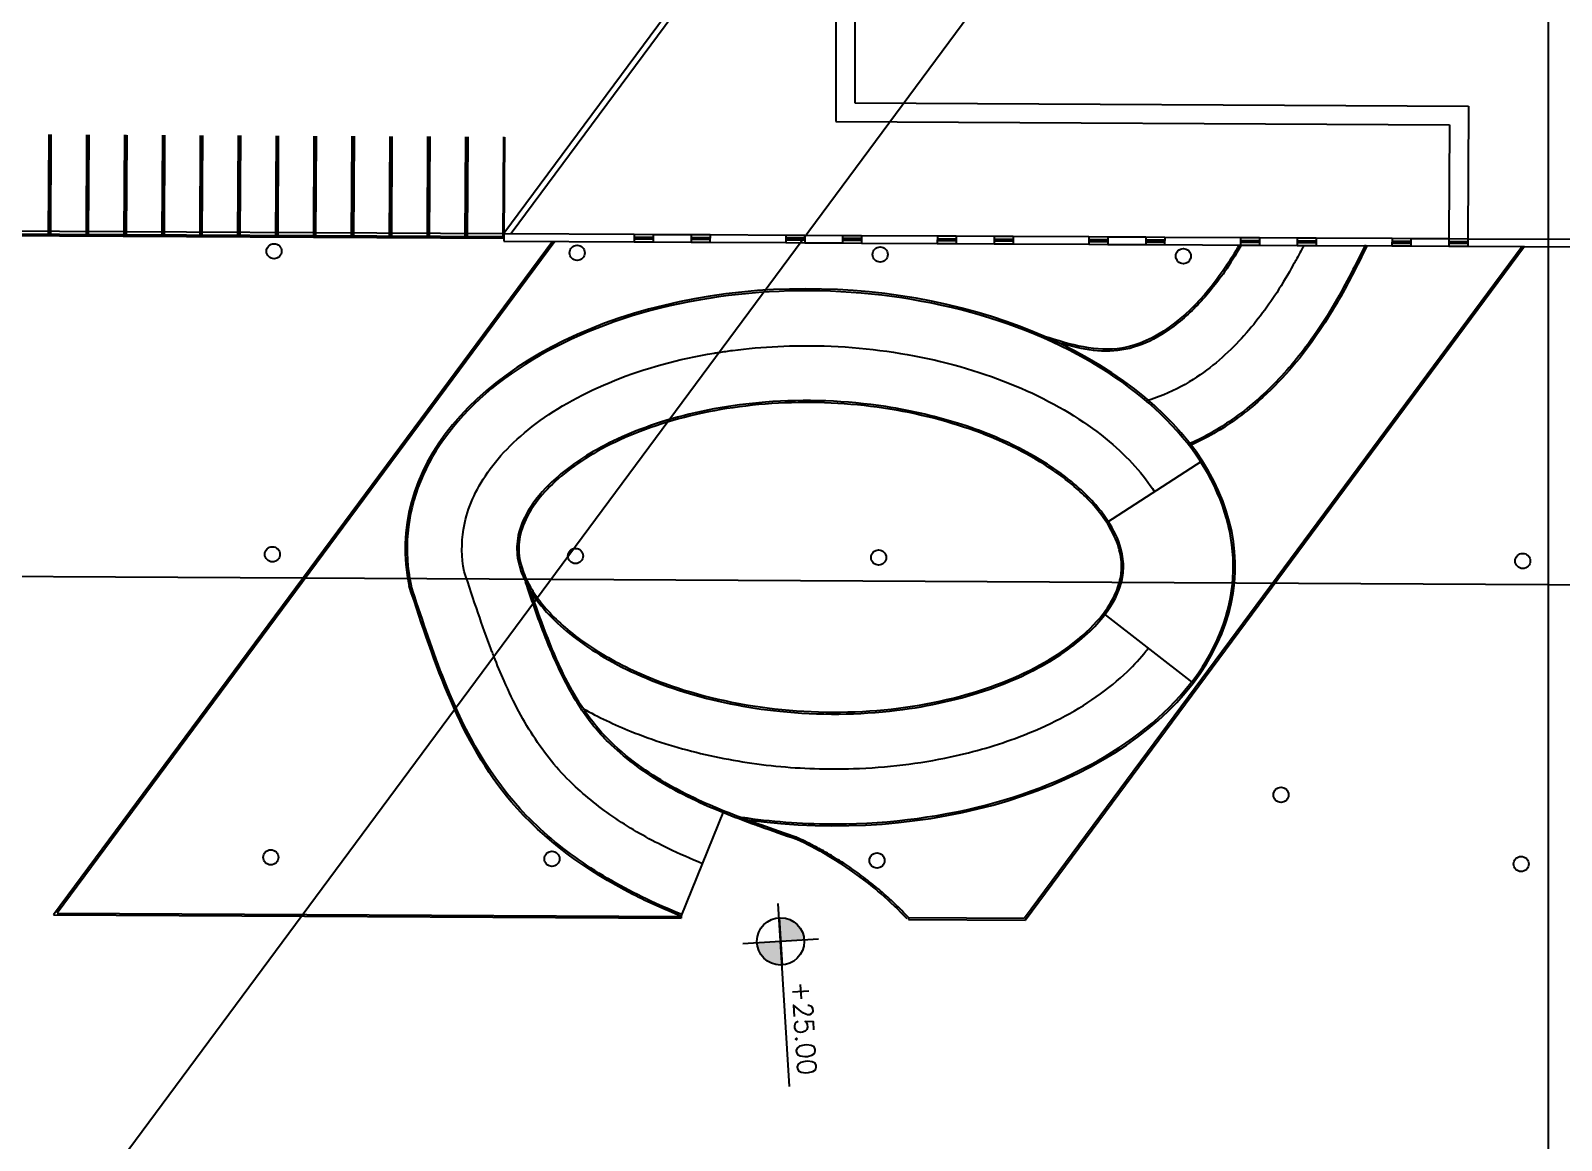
# Model space of a CAD drawing. Header units: millimetres. Extents: x 55520 to 96084, y -58491 to -49645.
# Drawn here: x 62679.76 to 62720.16, y -57764.02 to -57734.73 of the extents above; entities that cross this region are included whole.
import ezdxf
from ezdxf.enums import TextEntityAlignment as Align

# ---------------------------------------------------------------- set-up
doc = ezdxf.new("R2010")
doc.units = ezdxf.units.MM
for name, color, linetype in [('Alvenaria Corte', 30, 'Continuous'), ('Alvenaria Vista', 40, 'Continuous'), ('ARQ-COTAS', 1, 'Continuous'), ('ARQ-SÍMBOLOS', 2, 'Continuous'), ('ARQ-TEXTO2', 2, 'Continuous'), ('Cinza', 9, 'Continuous'), ('Edificações', 6, 'Continuous'), ('Esquadrias', 241, 'Continuous'), ('Linha Fina', 100, 'Continuous'), ('Pilares', 181, 'Continuous')]:
    doc.layers.add(name, color=color, linetype=linetype)
doc.styles.add('ROMANS', font='romans.shx')

# ---------------------------------------------------------------- blocks, each defined once
blk = doc.blocks.new('Nível_Planta')
at = {"layer": 'ARQ-SÍMBOLOS', "ltscale": 0.1}
h = blk.add_hatch(color=1, dxfattribs=at)
h.dxf.hatch_style = 1
h.paths.add_polyline_path([(-0.25, 0), (0, 0), (0, 0.25, 0.414214)])
h.paths.add_polyline_path([(0.25, 0), (0, 0), (0, -0.25, 0.414214)])
at = {"layer": 'ARQ-SÍMBOLOS', "color": 1}
for p, q in [((0, 0.4), (0, -0.4)), ((1.535, 0), (-0.4, 0))]:
    blk.add_line(p, q, dxfattribs=at)
at = {"layer": 'ARQ-SÍMBOLOS', "color": 1, "ltscale": 0.1}
blk.add_line((-0.25, 0), (0.25, 0), dxfattribs=at)
at = {"layer": 'ARQ-SÍMBOLOS', "color": 1}
blk.add_circle((0, 0), 0.25, dxfattribs=at)
at = {"layer": 'ARQ-TEXTO2', "style": 'ROMANS'}
blk.add_attdef('NIVEL-ACABADO', text='', height=0.2, dxfattribs=at).set_placement((0.432, 0.034), align=Align.BOTTOM_LEFT)

msp = doc.modelspace()

# ---------------------------------------------------------------- linework, layer by layer
at = {"layer": 'Alvenaria Corte'}
for p, q in [((62692.25, -57740.084), (62692.249, -57740.284)), ((62692.25, -57740.084), (62695.688, -57740.102)), ((62695.688, -57740.102), (62695.687, -57740.302)), ((62696.188, -57740.105), (62696.187, -57740.305)), ((62696.188, -57740.105), (62697.188, -57740.11)), ((62697.188, -57740.11), (62697.187, -57740.31)), ((62697.688, -57740.113), (62697.687, -57740.313)), ((62697.688, -57740.113), (62699.688, -57740.123)), ((62699.688, -57740.123), (62699.687, -57740.323)), ((62700.188, -57740.126), (62700.187, -57740.326)), ((62700.188, -57740.126), (62701.188, -57740.131)), ((62701.188, -57740.131), (62701.187, -57740.331)), ((62701.688, -57740.134), (62701.687, -57740.334)), ((62701.688, -57740.134), (62703.688, -57740.145)), ((62703.688, -57740.145), (62703.687, -57740.345)), ((62704.188, -57740.147), (62704.187, -57740.347)), ((62704.188, -57740.147), (62705.188, -57740.153)), ((62705.188, -57740.153), (62705.187, -57740.353)), ((62705.688, -57740.155), (62705.687, -57740.355)), ((62705.688, -57740.155), (62707.688, -57740.166)), ((62707.688, -57740.166), (62707.687, -57740.366)), ((62708.188, -57740.169), (62708.187, -57740.369)), ((62708.188, -57740.169), (62709.188, -57740.174)), ((62709.188, -57740.174), (62709.187, -57740.374)), ((62709.688, -57740.177), (62709.687, -57740.377)), ((62709.688, -57740.177), (62711.688, -57740.187)), ((62692.249, -57740.284), (62695.687, -57740.302)), ((62696.187, -57740.305), (62697.187, -57740.31)), ((62697.687, -57740.313), (62699.687, -57740.323)), ((62700.187, -57740.326), (62701.187, -57740.331)), ((62701.687, -57740.334), (62703.687, -57740.345)), ((62704.187, -57740.347), (62705.187, -57740.353)), ((62705.687, -57740.355), (62707.687, -57740.366)), ((62708.187, -57740.369), (62709.187, -57740.374)), ((62709.687, -57740.377), (62711.687, -57740.387)), ((62711.688, -57740.187), (62711.687, -57740.387)), ((62712.188, -57740.19), (62712.187, -57740.39)), ((62712.187, -57740.39), (62713.187, -57740.395)), ((62712.188, -57740.19), (62713.188, -57740.195)), ((62713.188, -57740.195), (62713.187, -57740.395)), ((62713.688, -57740.198), (62713.687, -57740.398)), ((62713.687, -57740.398), (62715.687, -57740.409)), ((62713.688, -57740.198), (62715.688, -57740.209)), ((62715.688, -57740.209), (62715.687, -57740.409)), ((62716.188, -57740.211), (62716.187, -57740.411)), ((62716.187, -57740.411), (62717.187, -57740.417)), ((62716.188, -57740.211), (62717.188, -57740.217)), ((62717.188, -57740.217), (62717.187, -57740.417)), ((62717.688, -57740.219), (62717.687, -57740.419)), ((62717.687, -57740.419), (62720.687, -57740.435)), ((62717.688, -57740.219), (62720.688, -57740.235))]:
    msp.add_line(p, q, dxfattribs=at)
at = {"layer": 'Alvenaria Vista'}
for p, q in [((62704.648, -57723.344), (62692.25, -57740.084)), ((62693.59, -57740.291), (62680.458, -57758.021)), ((62719.123, -57740.427), (62705.992, -57758.157)), ((62708.161, -57747.715), (62710.681, -57746.088)), ((62708.069, -57750.112), (62710.441, -57751.95)), ((62696.929, -57758.109), (62698.056, -57755.328)), ((62680.458, -57758.021), (62696.929, -57758.109)), ((62702.925, -57758.141), (62705.992, -57758.157))]:
    msp.add_line(p, q, dxfattribs=at)
at = {"layer": 'Alvenaria Vista', "color": 1}
for p, q in [((62701.01, -57732.708), (62701.01, -57737.13)), ((62701.51, -57732.873), (62701.51, -57736.633)), ((62701.51, -57736.633), (62717.707, -57736.719)), ((62717.707, -57736.719), (62717.688, -57740.219)), ((62701.01, -57737.13), (62717.204, -57737.217)), ((62717.204, -57737.217), (62717.188, -57740.217)), ((62665.684, -57739.942), (62692.25, -57740.084)), ((62695.688, -57740.102), (62696.188, -57740.105)), ((62697.188, -57740.11), (62697.688, -57740.113)), ((62699.688, -57740.123), (62700.188, -57740.126)), ((62701.188, -57740.131), (62701.688, -57740.134)), ((62703.688, -57740.145), (62704.188, -57740.147)), ((62705.188, -57740.153), (62705.688, -57740.155)), ((62707.688, -57740.166), (62708.188, -57740.169)), ((62709.188, -57740.174), (62709.688, -57740.177)), ((62695.687, -57740.302), (62696.187, -57740.305)), ((62697.187, -57740.31), (62697.687, -57740.313)), ((62699.687, -57740.323), (62700.187, -57740.326)), ((62701.187, -57740.331), (62701.687, -57740.334)), ((62703.687, -57740.345), (62704.187, -57740.347)), ((62705.187, -57740.353), (62705.687, -57740.355)), ((62707.687, -57740.366), (62708.187, -57740.369)), ((62709.187, -57740.374), (62709.687, -57740.377)), ((62711.687, -57740.387), (62712.187, -57740.39)), ((62711.688, -57740.187), (62712.188, -57740.19)), ((62713.187, -57740.395), (62713.687, -57740.398)), ((62713.188, -57740.195), (62713.688, -57740.198)), ((62715.687, -57740.409), (62716.187, -57740.411)), ((62715.688, -57740.209), (62716.188, -57740.211)), ((62717.187, -57740.417), (62717.687, -57740.419)), ((62717.188, -57740.217), (62717.688, -57740.219))]:
    msp.add_line(p, q, dxfattribs=at)
at = {"layer": 'Alvenaria Vista'}
msp.add_ellipse((62700.595, -57748.631), major_axis=(10.951, -0.409), ratio=0.646155, start_param=5.853597, end_param=9.589661, dxfattribs=at)
at = {"layer": 'Alvenaria Vista', "color": 1}
msp.add_ellipse((62700.595, -57748.631), major_axis=(10.951, -0.409), ratio=0.646155, start_param=4.558612, end_param=5.853595, dxfattribs=at)
at = {"layer": 'Alvenaria Vista'}
for points, knots in [([(62655.413, -57890.392), (62637.386, -57827.802), (62619.359, -57765.212), (62601.332, -57702.622), (62599.772, -57692.447), (62598.213, -57682.272), (62596.653, -57672.097), (62598.121, -57659.589), (62599.588, -57647.081), (62601.056, -57634.572), (62608.209, -57626.218), (62615.361, -57617.863), (62622.514, -57609.508), (62679.42, -57606.219), (62736.326, -57602.93), (62793.232, -57599.64), (62812.504, -57597.922), (62831.777, -57596.203), (62851.05, -57594.484)], [20.322416, 20.322416, 20.322416, 20.322416, 21.305376, 21.305376, 21.305376, 22.305376, 22.305376, 22.305376, 23.305376, 23.305376, 23.305376, 24.305376, 24.305376, 24.305376, 25.305376, 25.305376, 25.305376, 25.593369, 25.593369, 25.593369, 25.593369]), ([(62708.548, -57748.928), (62708.554, -57748.77), (62708.537, -57748.609), (62708.442, -57748.25), (62708.362, -57748.051), (62708.105, -57747.613), (62707.928, -57747.375), (62707.46, -57746.884), (62707.17, -57746.633), (62706.281, -57746.005), (62705.6, -57745.643), (62704.046, -57745.055), (62703.175, -57744.829), (62701.358, -57744.559), (62700.413, -57744.514), (62698.57, -57744.613), (62697.673, -57744.756), (62696.047, -57745.197), (62695.318, -57745.495), (62694.122, -57746.169), (62693.657, -57746.543), (62693.094, -57747.158), (62692.931, -57747.406), (62692.72, -57747.851), (62692.669, -57748.046), (62692.63, -57748.421), (62692.642, -57748.604), (62692.732, -57748.954), (62692.787, -57749.105), (62692.869, -57749.269)], [0, 0, 0, 0, 0.195292, 0.195292, 0.390585, 0.390585, 0.585877, 0.585877, 0.78117, 0.78117, 1.090959, 1.090959, 1.400747, 1.400747, 1.710536, 1.710536, 2.020325, 2.020325, 2.330114, 2.330114, 2.639902, 2.639902, 2.870005, 2.870005, 3.100108, 3.100108, 3.330212, 3.330212, 3.482951, 3.482951, 3.482951, 3.482951]), ([(62708.069, -57750.112), (62708.083, -57750.095), (62708.096, -57750.077), (62708.302, -57749.794), (62708.415, -57749.554), (62708.522, -57749.196), (62708.543, -57749.062), (62708.548, -57748.928)], [3.3293475, 3.3293475, 3.3293475, 3.3293475, 3.3452604, 3.3452604, 3.5902218, 3.5902218, 3.7550875, 3.7550875, 3.7550875, 3.7550875]), ([(62696.929, -57758.109), (62696.497, -57757.934), (62694.838, -57757.196), (62691.527, -57754.821), (62690.423, -57751.446), (62689.75, -57749.389)], [2.227202, 2.227202, 2.227202, 2.227202, 3.625237, 7.661855, 13.959587, 13.959587, 13.959587, 13.959587]), ([(62699.997, -57756.035), (62699.671, -57755.923), (62699.356, -57755.814), (62698.448, -57755.489), (62697.891, -57755.273), (62697.073, -57754.893), (62696.779, -57754.74), (62696.213, -57754.405), (62695.944, -57754.226), (62695.385, -57753.804), (62695.108, -57753.556), (62694.745, -57753.166), (62694.63, -57753.028), (62694.402, -57752.721), (62694.291, -57752.555), (62693.846, -57751.821), (62693.539, -57751.135), (62693.119, -57750.003), (62692.994, -57749.644), (62692.869, -57749.269)], [0, 0, 0, 0, 1.035175, 1.035175, 3.105526, 3.105526, 4.393103, 4.393103, 5.68068, 5.68068, 7.301838, 7.301838, 8.201306, 8.201306, 9.100774, 9.100774, 11.90203, 11.90203, 13.109504, 13.109504, 13.109504, 13.109504])]:
    msp.add_open_spline(points, degree=3, knots=knots, dxfattribs=at)
at = {"layer": 'Alvenaria Vista', "color": 1}
for points, knots in [([(62711.654, -57740.387), (62711.422, -57740.791), (62710.652, -57741.963), (62708.821, -57743.467), (62707.208, -57743.025), (62706.511, -57742.798)], [1.469321, 1.469321, 1.469321, 1.469321, 2.872068, 5.63994, 7.723486, 7.723486, 7.723486, 7.723486]), ([(62715.028, -57740.405), (62715.024, -57740.413), (62715.02, -57740.421), (62715.016, -57740.43), (62714.9, -57740.664), (62714.775, -57740.915), (62714.386, -57741.666), (62714.089, -57742.2), (62713.326, -57743.305), (62712.862, -57743.874), (62711.926, -57744.728), (62711.53, -57745.038), (62710.855, -57745.44), (62710.628, -57745.559), (62710.385, -57745.666)], [-0.027713, -0.027713, -0.027713, -0.027713, 0, 0, 0, 0.79477, 0.79477, 2.24682, 2.24682, 3.69887, 3.69887, 4.572383, 4.572383, 4.973711, 4.973711, 4.973711, 4.973711]), ([(62692.869, -57749.269), (62692.896, -57749.318), (62692.922, -57749.368), (62692.949, -57749.417), (62692.97, -57749.453), (62692.992, -57749.489), (62693.183, -57749.791), (62693.422, -57750.08), (62694.057, -57750.664), (62694.453, -57750.957), (62695.385, -57751.501), (62695.919, -57751.752), (62697.38, -57752.282), (62698.368, -57752.514), (62700.412, -57752.746), (62701.468, -57752.748), (62703.475, -57752.524), (62704.427, -57752.299), (62706.072, -57751.686), (62706.763, -57751.299), (62707.607, -57750.64), (62707.865, -57750.377), (62708.055, -57750.132), (62708.06, -57750.125), (62708.065, -57750.119), (62708.069, -57750.112)], [0, 0, 0, 0, 1, 1, 1, 1.032217, 1.032217, 1.26232, 1.26232, 1.492423, 1.492423, 1.722526, 1.722526, 2.066969, 2.066969, 2.411412, 2.411412, 2.755856, 2.755856, 3.100299, 3.100299, 3.323442, 3.323442, 3.323442, 3.329347, 3.329347, 3.329347, 3.329347])]:
    msp.add_open_spline(points, degree=3, knots=knots, dxfattribs=at)
at = {"layer": 'Alvenaria Vista', "color": 100}
for points, knots in [([(62713.363, -57740.396), (62713.29, -57740.529), (62713.217, -57740.662), (62713.145, -57740.795), (62713.123, -57740.834), (62713.102, -57740.874), (62713.08, -57740.913), (62712.947, -57741.154), (62712.803, -57741.399), (62712.381, -57742.051), (62712.076, -57742.462), (62711.349, -57743.248), (62710.931, -57743.624), (62710.166, -57744.113), (62709.868, -57744.269), (62709.45, -57744.424), (62709.355, -57744.456), (62709.258, -57744.484)], [0.701325, 0.701325, 0.701325, 0.701325, 1.116115, 1.116115, 1.116115, 1.239355, 1.239355, 1.239355, 1.988962, 1.988962, 3.222995, 3.222995, 4.457027, 4.457027, 5.144655, 5.144655, 5.341067, 5.341067, 5.341067, 5.341067]), ([(62698.439, -57755.479), (62698.514, -57755.49), (62698.589, -57755.501), (62698.664, -57755.512), (62699.439, -57755.618), (62700.229, -57755.671), (62702.461, -57755.664), (62703.894, -57755.471), (62706.514, -57754.74), (62707.7, -57754.201), (62709.641, -57752.863), (62710.395, -57752.065), (62711.355, -57750.334), (62711.562, -57749.403), (62711.401, -57747.547), (62711.032, -57746.622), (62709.771, -57744.921), (62708.879, -57744.146), (62706.709, -57742.867), (62705.431, -57742.365), (62702.69, -57741.712), (62701.227, -57741.562), (62698.343, -57741.638), (62696.923, -57741.863), (62694.349, -57742.656), (62693.195, -57743.222), (62691.332, -57744.605), (62690.624, -57745.421), (62689.761, -57747.175), (62689.605, -57748.111), (62689.753, -57749.152), (62689.774, -57749.265), (62689.799, -57749.379)], [4.537681, 4.537681, 4.537681, 4.537681, 4.558612, 4.558612, 4.558612, 4.775001, 4.775001, 5.172159, 5.172159, 5.569316, 5.569316, 5.966473, 5.966473, 6.363631, 6.363631, 6.760788, 6.760788, 7.157946, 7.157946, 7.555103, 7.555103, 7.95226, 7.95226, 8.349418, 8.349418, 8.746575, 8.746575, 9.143732, 9.143732, 9.54089, 9.54089, 9.589661, 9.589661, 9.589661, 9.589661]), ([(62691.983, -57751.246), (62691.966, -57751.202), (62691.949, -57751.157), (62691.932, -57751.113), (62691.926, -57751.096), (62691.919, -57751.079), (62691.913, -57751.061), (62691.794, -57750.75), (62691.679, -57750.429), (62691.444, -57749.743), (62691.323, -57749.375), (62691.201, -57749.002), (62691.127, -57748.627), (62691.122, -57748.26), (62691.259, -57747.424), (62691.445, -57746.95), (62692.076, -57746.002), (62692.523, -57745.532), (62693.673, -57744.669), (62694.374, -57744.278), (62695.966, -57743.642), (62696.856, -57743.396), (62697.839, -57743.233), (62697.883, -57743.226), (62697.928, -57743.219)], [9.248834, 9.248834, 9.248834, 9.248834, 9.399255, 9.399255, 9.399255, 9.456853, 9.456853, 9.456853, 10.506003, 10.506003, 11.651555, 11.651555, 11.651555, 11.88381, 11.88381, 12.179685, 12.179685, 12.47556, 12.47556, 12.771435, 12.771435, 13.06731, 13.06731, 13.081439, 13.081439, 13.081439, 13.081439]), ([(62697.928, -57743.219), (62698.044, -57743.201), (62698.161, -57743.185), (62698.278, -57743.169), (62699.068, -57743.066), (62699.886, -57743.026), (62701.688, -57743.081), (62702.67, -57743.207), (62704.532, -57743.633), (62705.412, -57743.934), (62706.978, -57744.669), (62707.664, -57745.104), (62708.729, -57745.998), (62709.13, -57746.45), (62709.421, -57746.901)], [13.08145, 13.08145, 13.08145, 13.08145, 13.117801, 13.117801, 13.117801, 13.363184, 13.363184, 13.659059, 13.659059, 13.954934, 13.954934, 14.250809, 14.250809, 14.519236, 14.519236, 14.519236, 14.519236]), ([(62708.598, -57748.93), (62708.604, -57748.761), (62708.585, -57748.589), (62708.469, -57748.17), (62708.356, -57747.913), (62707.974, -57747.348), (62707.705, -57747.041), (62706.999, -57746.431), (62706.561, -57746.129), (62705.543, -57745.578), (62704.964, -57745.329), (62703.705, -57744.921), (62703.028, -57744.76), (62701.288, -57744.494), (62700.2, -57744.453), (62698.222, -57744.609), (62697.324, -57744.777), (62695.794, -57745.244), (62695.143, -57745.527), (62694.131, -57746.116), (62693.745, -57746.414), (62693.172, -57746.976), (62692.977, -57747.24), (62692.714, -57747.719), (62692.645, -57747.93), (62692.581, -57748.328), (62692.582, -57748.516), (62692.659, -57748.898), (62692.721, -57749.085), (62692.824, -57749.291)], [0, 0, 0, 0, 0.202656, 0.202656, 0.441079, 0.441079, 0.679501, 0.679501, 0.917924, 0.917924, 1.156346, 1.156346, 1.394769, 1.394769, 1.748241, 1.748241, 2.062214, 2.062214, 2.346017, 2.346017, 2.594678, 2.594678, 2.827764, 2.827764, 3.06085, 3.06085, 3.293936, 3.293936, 3.482951, 3.482951, 3.482951, 3.482951]), ([(62692.955, -57749.524), (62693.079, -57749.724), (62693.243, -57749.938), (62693.805, -57750.532), (62694.291, -57750.92), (62695.494, -57751.623), (62696.21, -57751.938), (62697.788, -57752.428), (62698.649, -57752.605), (62700.56, -57752.801), (62701.616, -57752.792), (62703.484, -57752.563), (62704.309, -57752.373), (62705.739, -57751.879), (62706.351, -57751.58), (62707.351, -57750.939), (62707.734, -57750.596), (62708.273, -57749.953), (62708.428, -57749.66), (62708.566, -57749.235), (62708.592, -57749.083), (62708.598, -57748.93)], [1.02379, 1.02379, 1.02379, 1.02379, 1.196561, 1.196561, 1.492213, 1.492213, 1.787865, 1.787865, 2.083517, 2.083517, 2.427398, 2.427398, 2.725181, 2.725181, 3.007712, 3.007712, 3.290244, 3.290244, 3.572776, 3.572776, 3.755087, 3.755087, 3.755087, 3.755087]), ([(62696.948, -57758.063), (62696.631, -57757.934), (62696.316, -57757.797), (62695.385, -57757.353), (62694.779, -57757.006), (62693.647, -57756.21), (62693.122, -57755.76), (62691.752, -57754.261), (62691.133, -57753.05), (62690.323, -57750.981), (62690.06, -57750.178), (62689.797, -57749.374)], [2.227202, 2.227202, 2.227202, 2.227202, 3.257195, 3.257195, 5.31718, 5.31718, 7.377165, 7.377165, 11.497136, 11.497136, 13.959587, 13.959587, 13.959587, 13.959587]), ([(62699.981, -57756.082), (62699.649, -57755.968), (62699.328, -57755.857), (62698.401, -57755.525), (62697.834, -57755.304), (62697.009, -57754.917), (62696.716, -57754.762), (62695.89, -57754.269), (62695.402, -57753.901), (62694.868, -57753.376), (62694.738, -57753.234), (62694.495, -57752.936), (62694.379, -57752.775), (62694.151, -57752.427), (62694.04, -57752.239), (62693.7, -57751.601), (62693.48, -57751.101), (62693.117, -57750.151), (62692.97, -57749.728), (62692.822, -57749.285)], [0, 0, 0, 0, 1.055486, 1.055486, 3.166459, 3.166459, 4.449242, 4.449242, 6.91779, 6.91779, 7.839196, 7.839196, 8.760603, 8.760603, 9.682009, 9.682009, 11.681276, 11.681276, 13.109504, 13.109504, 13.109504, 13.109504]), ([(62694.341, -57752.626), (62694.734, -57752.845), (62695.158, -57753.046), (62696.181, -57753.458), (62696.799, -57753.653), (62698.081, -57753.961), (62698.749, -57754.075), (62700.105, -57754.21), (62700.791, -57754.232), (62702.349, -57754.181), (62703.218, -57754.076), (62704.671, -57753.764), (62705.278, -57753.587), (62706.618, -57753.077), (62707.3, -57752.719), (62708.186, -57752.103), (62708.464, -57751.875), (62708.888, -57751.468), (62709.05, -57751.29), (62709.215, -57751.083), (62709.235, -57751.057), (62709.255, -57751.031)], [1.517106, 1.517106, 1.517106, 1.517106, 1.677395, 1.677395, 1.882596, 1.882596, 2.087797, 2.087797, 2.292998, 2.292998, 2.558286, 2.558286, 2.764466, 2.764466, 3.046364, 3.046364, 3.197066, 3.197066, 3.310815, 3.310815, 3.326963, 3.326963, 3.326963, 3.326963]), ([(62697.493, -57756.719), (62697.179, -57756.592), (62696.875, -57756.459), (62696.125, -57756.097), (62695.688, -57755.851), (62694.864, -57755.305), (62694.479, -57755.006), (62693.931, -57754.495), (62693.741, -57754.297), (62693.394, -57753.885), (62693.231, -57753.667), (62692.771, -57752.972), (62692.501, -57752.456), (62692.161, -57751.685), (62692.071, -57751.468), (62691.984, -57751.246)], [0, 0, 0, 0, 1.092845, 1.092845, 2.775472, 2.775472, 4.458098, 4.458098, 5.466082, 5.466082, 6.474067, 6.474067, 8.490035, 8.490035, 9.248584, 9.248584, 9.248584, 9.248584]), ([(62699.979, -57756.081), (62699.647, -57755.967), (62699.325, -57755.856), (62698.916, -57755.709), (62698.817, -57755.673), (62698.719, -57755.637)], [0.390802, 0.390802, 0.390802, 0.390802, 1.446383, 1.446383, 1.790738, 1.790738, 1.790738, 1.790738]), ([(62702.888, -57758.175), (62702.459, -57757.716), (62701.978, -57757.297), (62700.991, -57756.603), (62700.494, -57756.317), (62699.979, -57756.081)], [0, 0, 0, 0, 0.2041336, 0.2041336, 0.3880919, 0.3880919, 0.3880919, 0.3880919])]:
    msp.add_open_spline(points, degree=3, knots=knots, dxfattribs=at)
at = {"layer": 'Alvenaria Vista', "color": 1}
msp.add_open_spline([(62714.983, -57740.383), (62714.979, -57740.391), (62714.975, -57740.399), (62714.971, -57740.407)], degree=3, dxfattribs=at)
at = {"layer": 'Alvenaria Vista'}
msp.add_rational_spline([(62702.925, -57758.141), (62702.092, -57757.253), (62701.104, -57756.542), (62699.997, -57756.035), (62699.671, -57755.923), (62699.356, -57755.814), (62698.946, -57755.667), (62698.84, -57755.629), (62698.736, -57755.59)], [1, 0.987471090121, 0.987471090121, 1, 1, 1, 1, 1, 1], degree=3, knots=[0, 0, 0, 0, 0.388356, 0.388356, 0.388356, 1.423531, 1.423531, 1.790738, 1.790738, 1.790738, 1.790738], dxfattribs=at)
at = {"layer": 'ARQ-COTAS'}
for points in [[(62714.64, -57828.828), (62719.818, -57828.828), (62719.818, -57596.694), (62714.64, -57596.694)], [(62751.979, -57664.14), (62754.897, -57666.3), (62632.142, -57832.044), (62629.224, -57829.883)], [(62603.124, -57746.056), (62603.11, -57748.726), (62757.599, -57749.549), (62757.613, -57746.879)]]:
    msp.add_lwpolyline(points, dxfattribs=at)
at = {"layer": 'Cinza'}
for points, knots in [([(62711.698, -57740.412), (62711.564, -57740.644), (62711.422, -57740.872), (62711.059, -57741.395), (62710.825, -57741.688), (62710.299, -57742.235), (62710.009, -57742.487), (62709.435, -57742.863), (62709.157, -57743.001), (62708.593, -57743.169), (62708.309, -57743.199), (62707.736, -57743.171), (62707.446, -57743.117), (62706.936, -57742.985), (62706.715, -57742.917), (62706.495, -57742.846)], [1.469321, 1.469321, 1.469321, 1.469321, 2.269635, 2.269635, 3.340211, 3.340211, 4.410786, 4.410786, 5.324214, 5.324214, 6.195699, 6.195699, 7.067184, 7.067184, 7.723486, 7.723486, 7.723486, 7.723486]), ([(62714.971, -57740.407), (62714.859, -57740.634), (62714.74, -57740.875), (62714.345, -57741.638), (62714.033, -57742.201), (62713.344, -57743.186), (62713.017, -57743.597), (62712.287, -57744.349), (62711.9, -57744.695), (62711.123, -57745.234), (62710.766, -57745.444), (62710.365, -57745.621)], [0, 0, 0, 0, 0.765982, 0.765982, 2.297946, 2.297946, 3.361429, 3.361429, 4.305086, 4.305086, 4.973711, 4.973711, 4.973711, 4.973711])]:
    msp.add_open_spline(points, degree=3, knots=knots, dxfattribs=at)
at = {"layer": 'Edificações'}
for p, q in [((62680.233, -57737.472), (62680.219, -57740.145)), ((62680.263, -57737.472), (62680.249, -57740.145)), ((62680.293, -57737.472), (62680.279, -57740.145)), ((62681.233, -57737.477), (62681.219, -57740.15)), ((62681.263, -57737.477), (62681.249, -57740.15)), ((62681.293, -57737.477), (62681.279, -57740.15)), ((62682.233, -57737.482), (62682.219, -57740.155)), ((62682.263, -57737.482), (62682.249, -57740.155)), ((62682.293, -57737.483), (62682.279, -57740.156)), ((62683.233, -57737.488), (62683.219, -57740.161)), ((62683.263, -57737.488), (62683.249, -57740.161)), ((62683.293, -57737.488), (62683.279, -57740.161)), ((62684.233, -57737.493), (62684.219, -57740.166)), ((62684.263, -57737.493), (62684.249, -57740.166)), ((62684.293, -57737.493), (62684.279, -57740.166)), ((62685.233, -57737.498), (62685.219, -57740.171)), ((62685.263, -57737.498), (62685.249, -57740.171)), ((62685.293, -57737.498), (62685.279, -57740.172)), ((62686.233, -57737.504), (62686.219, -57740.177)), ((62686.263, -57737.504), (62686.249, -57740.177)), ((62686.293, -57737.504), (62686.279, -57740.177)), ((62687.233, -57737.509), (62687.219, -57740.182)), ((62687.263, -57737.509), (62687.249, -57740.182)), ((62687.293, -57737.509), (62687.279, -57740.182)), ((62688.233, -57737.514), (62688.219, -57740.187)), ((62688.263, -57737.514), (62688.249, -57740.187)), ((62688.293, -57737.514), (62688.279, -57740.188)), ((62689.233, -57737.519), (62689.219, -57740.193)), ((62689.263, -57737.52), (62689.249, -57740.193)), ((62689.293, -57737.52), (62689.279, -57740.193)), ((62690.233, -57737.525), (62690.219, -57740.198)), ((62690.263, -57737.525), (62690.249, -57740.198)), ((62690.293, -57737.525), (62690.279, -57740.198)), ((62691.233, -57737.53), (62691.219, -57740.203)), ((62691.263, -57737.53), (62691.249, -57740.203)), ((62691.293, -57737.53), (62691.279, -57740.204)), ((62692.233, -57737.535), (62692.219, -57740.209)), ((62692.263, -57737.536), (62692.249, -57740.209))]:
    msp.add_line(p, q, dxfattribs=at)
at = {"layer": 'Esquadrias'}
for p, q in [((62665.758, -57740.018), (62692.249, -57740.159)), ((62665.808, -57740.068), (62692.249, -57740.209)), ((62695.688, -57740.177), (62696.188, -57740.18)), ((62695.688, -57740.227), (62696.188, -57740.23)), ((62697.188, -57740.185), (62697.688, -57740.188)), ((62697.188, -57740.235), (62697.688, -57740.238)), ((62699.688, -57740.198), (62700.188, -57740.201)), ((62699.688, -57740.248), (62700.188, -57740.251)), ((62701.188, -57740.206), (62701.688, -57740.209)), ((62701.188, -57740.256), (62701.688, -57740.259)), ((62703.688, -57740.22), (62704.188, -57740.222)), ((62703.688, -57740.27), (62704.188, -57740.272)), ((62705.188, -57740.228), (62705.688, -57740.23)), ((62705.188, -57740.278), (62705.688, -57740.28)), ((62707.688, -57740.241), (62708.188, -57740.244)), ((62707.688, -57740.291), (62708.188, -57740.294)), ((62709.188, -57740.249), (62709.688, -57740.252)), ((62709.188, -57740.299), (62709.688, -57740.302)), ((62711.688, -57740.262), (62712.188, -57740.265)), ((62711.688, -57740.312), (62712.188, -57740.315)), ((62713.187, -57740.32), (62713.687, -57740.323)), ((62713.188, -57740.27), (62713.688, -57740.273)), ((62715.687, -57740.334), (62716.187, -57740.336)), ((62715.688, -57740.284), (62716.188, -57740.286)), ((62717.187, -57740.342), (62717.687, -57740.344)), ((62717.188, -57740.292), (62717.688, -57740.294))]:
    msp.add_line(p, q, dxfattribs=at)
at = {"layer": 'Linha Fina'}
for p, q in [((62704.798, -57723.393), (62692.436, -57740.085)), ((62693.528, -57740.291), (62680.359, -57758.071)), ((62719.185, -57740.427), (62706.017, -57758.207)), ((62680.359, -57758.071), (62696.929, -57758.159)), ((62696.929, -57758.109), (62696.929, -57758.159)), ((62702.925, -57758.141), (62702.925, -57758.191)), ((62702.925, -57758.191), (62706.017, -57758.207))]:
    msp.add_line(p, q, dxfattribs=at)
at = {"layer": 'Pilares'}
for centre in [(62686.181, -57740.551), (62694.181, -57740.594), (62702.18, -57740.637), (62710.18, -57740.679), (62686.138, -57748.551), (62694.138, -57748.594), (62702.138, -57748.637), (62719.138, -57748.727), (62712.758, -57754.902), (62686.095, -57756.551), (62693.516, -57756.591), (62702.095, -57756.636), (62719.095, -57756.727)]:
    msp.add_circle(centre, 0.2, dxfattribs=at)

# ---------------------------------------------------------------- block references
at = {"layer": 'ARQ-SÍMBOLOS', "xscale": 2.5, "yscale": 2.5, "zscale": 2.5, "rotation": 273.5500993732724}
msp.add_blockref('Nível_Planta', (62699.55, -57758.77), dxfattribs=at).add_auto_attribs({'NIVEL-ACABADO': '+25.00'})

doc.saveas('drawing.dxf')
